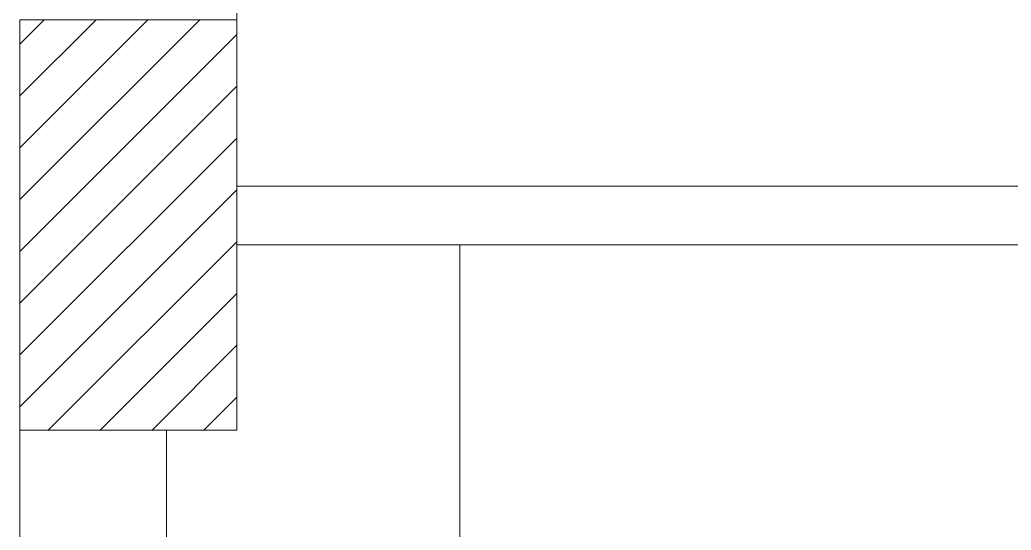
# Model space of a CAD drawing. Header units: metres. Extents: x 1587 to 89247, y -60 to 14723.
# Drawn here: x 2498 to 4188, y 11070 to 11940 of the extents above; entities that cross this region are included whole.
import ezdxf

# ---------------------------------------------------------------- set-up
doc = ezdxf.new("R2010")
doc.units = ezdxf.units.M
doc.header["$LTSCALE"] = 10
doc.layers.get('0').update_dxf_attribs({"color": 253, "lineweight": 0})

msp = doc.modelspace()

# ---------------------------------------------------------------- hatches: boundary and pattern name
at = {"transparency": 33554687}
h = msp.add_hatch(dxfattribs=at)
h.set_pattern_fill('ANSI31', color=256, scale=500)
h.set_pattern_definition([(45, (-1282473.806, -143734.69), (-44.1941738, 44.1941738), [])])
h.paths.add_polyline_path([(2867.6, 11940.3), (2497.6, 11940.3), (2497.6, 11240.3), (2867.6, 11240.3)])

# ---------------------------------------------------------------- linework, layer by layer
for p, q in [((2867.6, 12880.3), (2867.6, 11656.5)), ((2497.6, 11940.3), (2497.6, 10490.3)), ((5694.1, 11656.5), (2867.6, 11656.5)), ((2867.6, 11556.5), (2867.6, 11240.3)), ((5794.1, 11556.5), (2867.6, 11556.5)), ((3247.6, 11556.5), (3247.6, 10860.3)), ((2867.6, 11240.3), (2747.6, 11240.3)), ((2747.6, 11240.3), (2747.6, 10360.3)), ((2747.6, 11240.3), (2747.6, 10360.3))]:
    msp.add_line(p, q)
msp.add_lwpolyline([(2497.6, 11940.3), (2867.6, 11940.3), (2867.6, 11240.3), (2497.6, 11240.3)], close=True)

doc.saveas('drawing.dxf')
